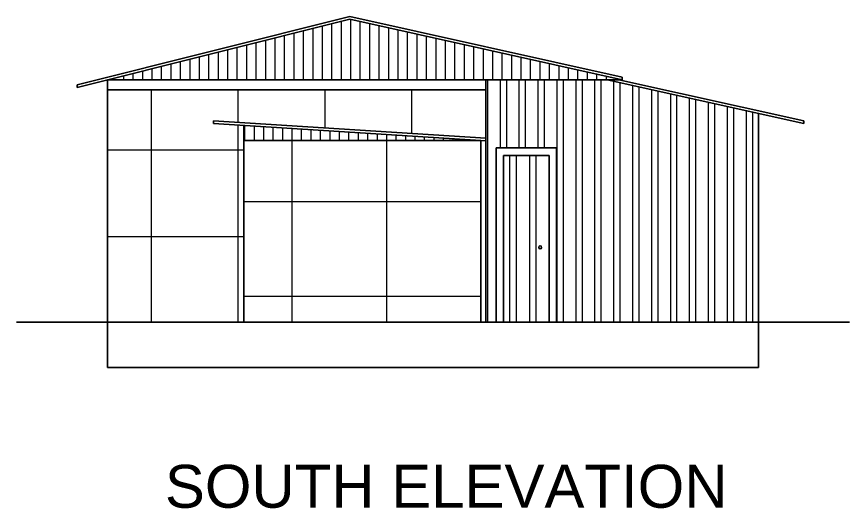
# Model space of a CAD drawing. Header units: inches. Extents: x 0 to 383786, y -45810 to 0.
# Drawn here: x 363865.8 to 364195.8, y -41296.6 to -41101.8 of the extents above; entities that cross this region are included whole.
import ezdxf

# ---------------------------------------------------------------- set-up
doc = ezdxf.new("R2010")
doc.units = ezdxf.units.IN
doc.header["$LTSCALE"] = 2
doc.header["$MEASUREMENT"] = 0
doc.layers.get('0').update_dxf_attribs({"linetype": 'CONTINUOUS'})
for name, color, linetype, lineweight in [('1', 7, 'CONTINUOUS', 13), ('DIM_LINE', 173, 'CONTINUOUS', 20), ('steps', 253, 'CONTINUOUS', 20)]:
    doc.layers.add(name, color=color, linetype=linetype, lineweight=lineweight)
doc.styles.get("Standard").update_dxf_attribs({"font": 'ARIALN.TTF'})

msp = doc.modelspace()

# ---------------------------------------------------------------- hatches: boundary and pattern name
at = {"layer": '1', "ltscale": 5}
h = msp.add_hatch(dxfattribs=at)
h.set_pattern_fill('ANSI37', color=256, scale=275, angle=45, style=0)
h.set_pattern_definition([(90, (1400084.873, -780251.372), (-34.375, 0), []), (180, (1400084.873, -780251.372), (-4e-15, -34.375), [])])
h.paths.add_polyline_path([(363955.81, -41144.82), (363943.81, -41144.05), (363943.81, -41143.05), (364051.81, -41149.93), (364051.81, -41130.8), (363901.81, -41130.8), (363901.81, -41222.8), (363955.81, -41222.8)])
h = msp.add_hatch(dxfattribs=at)
h.set_pattern_fill('ANSI37', color=256, scale=300, angle=45, style=0)
h.paths.add_polyline_path([(364049.81, -41150.8), (363955.81, -41150.8), (363955.81, -41222.8), (364049.81, -41222.8)])
at = {"layer": 'DIM_LINE'}
h = msp.add_hatch(dxfattribs=at)
h.set_pattern_fill('ANSI32', color=256, scale=20, angle=45)
h.paths.add_polyline_path([(364159.81, -41140.13), (364099.81, -41126.8), (364051.81, -41126.8), (364051.81, -41222.8), (364055.81, -41222.8), (364055.81, -41153.8), (364079.81, -41153.8), (364079.81, -41222.8), (364159.81, -41222.8)])
h = msp.add_hatch(dxfattribs=at)
h.set_pattern_fill('ANSI32', color=256, scale=21, angle=45)
h.paths.add_polyline_path([(364076.81, -41156.8), (364058.81, -41156.8), (364058.81, -41222.8), (364076.81, -41222.8)])
h.paths.add_polyline_path([(364073.86, -41193.17, -1), (364072.71, -41193.17, -1)], flags=16)
at = {"layer": 'steps', "ltscale": 0.3}
h = msp.add_hatch(dxfattribs=at)
h.set_pattern_fill('ANSI31', scale=30, angle=45)
h.set_pattern_definition([(90, (1695.7567, 0), (-3.75, 0), [])])
h.paths.add_polyline_path([(364105.81, -41126.8), (363997.81, -41102.8), (363901.81, -41126.8)])
h = msp.add_hatch(dxfattribs=at)
h.set_pattern_fill('ANSI31', scale=30, angle=45)
h.paths.add_polyline_path([(363955.81, -41144.82), (363955.81, -41150.8), (364049.81, -41150.8)])

# ---------------------------------------------------------------- linework, layer by layer
at = {"ltscale": 0.5}
for p, q in [((363997.79, -41101.77), (363889.81, -41128.77)), ((363997.81, -41102.8), (363889.81, -41129.8)), ((364105.81, -41125.78), (363997.79, -41101.77)), ((364105.81, -41126.8), (363997.81, -41102.8)), ((364105.81, -41126.8), (363901.81, -41126.8)), ((363901.81, -41126.8), (363901.81, -41222.8)), ((364051.81, -41126.8), (364051.81, -41222.8)), ((364177.81, -41144.13), (364099.81, -41126.8)), ((364177.81, -41143.11), (364104.42, -41126.8)), ((364105.81, -41126.8), (364105.81, -41125.78)), ((363889.81, -41129.8), (363889.81, -41128.77)), ((364051.81, -41130.8), (363901.81, -41130.8)), ((364159.81, -41140.13), (364159.81, -41222.8)), ((363943.81, -41143.05), (363943.81, -41144.05)), ((364051.81, -41149.93), (363943.81, -41143.05)), ((364051.81, -41150.93), (363943.81, -41144.05)), ((364177.81, -41144.13), (364177.81, -41143.11)), ((363955.81, -41222.8), (363955.81, -41144.82)), ((364049.81, -41150.8), (363955.81, -41150.8)), ((364049.81, -41222.8), (364049.81, -41150.8)), ((364051.81, -41150.93), (364051.81, -41151.93)), ((363901.81, -41222.8), (363865.81, -41222.8)), ((364159.81, -41222.8), (363901.81, -41222.8)), ((363901.81, -41222.8), (363901.81, -41240.8)), ((364051.81, -41222.8), (364159.81, -41222.8)), ((364159.81, -41222.8), (364195.81, -41222.8)), ((364159.81, -41222.8), (364159.81, -41240.8)), ((364159.81, -41240.8), (363901.81, -41240.8))]:
    msp.add_line(p, q, dxfattribs=at)
at = {"color": 5}
msp.add_lwpolyline([(364055.81, -41153.8), (364079.81, -41153.8), (364079.81, -41222.8), (364055.81, -41222.8)], close=True, dxfattribs=at)
msp.add_lwpolyline([(364058.81, -41222.8), (364058.81, -41156.8), (364076.81, -41156.8), (364076.81, -41222.8)], dxfattribs=at)
at = {"ltscale": 0.5}
msp.add_circle((364073.29, -41193.17), 0.574, dxfattribs=at)

# ---------------------------------------------------------------- texts
at = {"color": 7, "linetype": 'ByBlock', "lineweight": 5, "insert": (364036.05, -41282.95), "char_height": 6, "width": 272.3405, "attachment_point": 5}
msp.add_mtext('{\\fArial CE|b0|i0|c238|p34;\\P\\fArial CE|b0|i0|c0|p34;\\H2.8333x;SOUTH\\fArial CE|b0|i0|c238|p34; E\\fArial CE|b0|i0|c0|p34;LEVATION}', dxfattribs=at)

doc.saveas('drawing.dxf')
